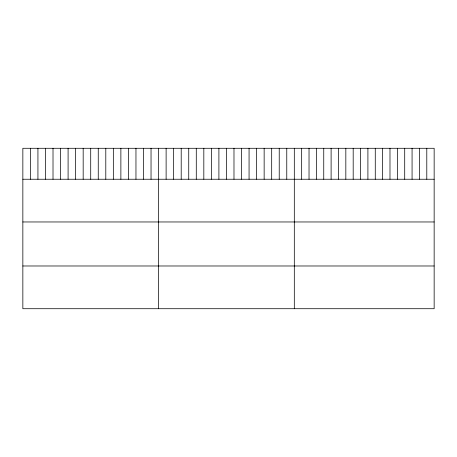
<?xml version="1.0" encoding="UTF-8"?>
<svg xmlns="http://www.w3.org/2000/svg" width="457" height="457" viewBox="0 0 457 457"><rect width="100%" height="100%" fill="white"/><g stroke="black" fill="none" stroke-linecap="round" stroke-linejoin="round"><path stroke-width="0.69" d="M434.15 179.241L434.15 308.715L22.85 308.715L22.85 148.285L434.15 148.285L434.15 179.241L22.85 179.241M22.85 221.965L434.15 221.965M22.85 265.985L434.15 265.985M426.792 148.285L426.792 179.241M419.429 148.285L419.429 179.241M412.071 148.285L412.071 179.241M404.708 148.285L404.708 179.241M397.35 148.285L397.35 179.241M389.987 148.285L389.987 179.241M382.629 148.285L382.629 179.241M375.271 148.285L375.271 179.241M367.908 148.285L367.908 179.241M360.55 148.285L360.55 179.241M353.187 148.285L353.187 179.241M345.829 148.285L345.829 179.241M338.471 148.285L338.471 179.241M331.108 148.285L331.108 179.241M323.75 148.285L323.75 179.241M316.387 148.285L316.387 179.241M309.029 148.285L309.029 179.241M301.666 148.285L301.666 179.241M294.308 148.285L294.308 308.715M286.768 148.285L286.768 179.241M279.227 148.285L279.227 179.241M271.687 148.285L271.687 179.241M264.146 148.285L264.146 179.241M256.606 148.285L256.606 179.241M249.065 148.285L249.065 179.241M241.525 148.285L241.525 179.241M233.984 148.285L233.984 179.241M226.444 148.285L226.444 179.241M218.903 148.285L218.903 179.241M211.363 148.285L211.363 179.241M203.822 148.285L203.822 179.241M196.282 148.285L196.282 179.241M188.741 148.285L188.741 179.241M181.201 148.285L181.201 179.241M173.66 148.285L173.66 179.241M166.12 148.285L166.12 179.241M158.579 148.285L158.579 308.715M151.038 148.285L151.038 179.241M143.498 148.285L143.498 179.241M135.958 148.285L135.958 179.241M128.417 148.285L128.417 179.241M120.877 148.285L120.877 179.241M113.336 148.285L113.336 179.241M105.796 148.285L105.796 179.241M98.255 148.285L98.255 179.241M90.715 148.285L90.715 179.241M83.174 148.285L83.174 179.241M75.634 148.285L75.634 179.241M68.093 148.285L68.093 179.241M60.553 148.285L60.553 179.241M53.012 148.285L53.012 179.241M45.471 148.285L45.471 179.241M37.931 148.285L37.931 179.241M30.391 148.285L30.391 179.241"/></g></svg>
